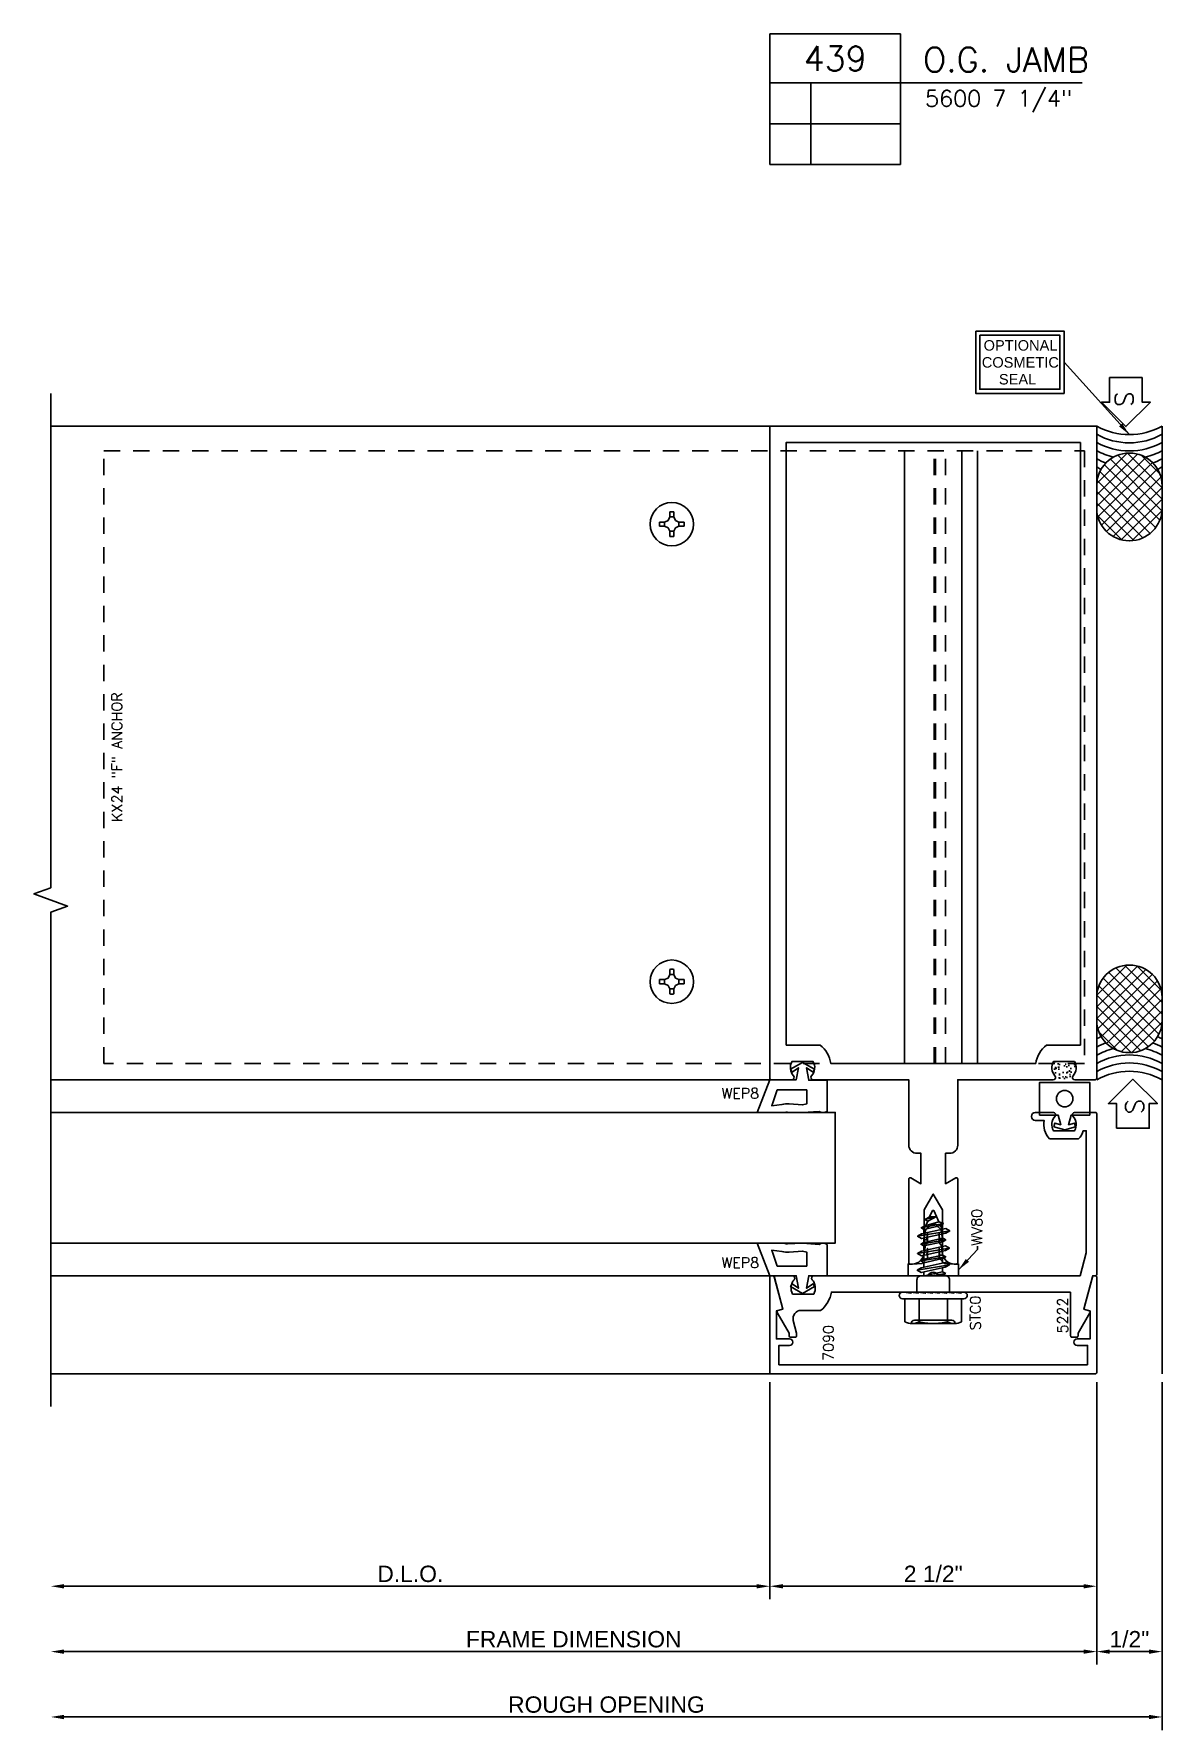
# Model space of a CAD drawing. Header units: inches. Extents: x -1 to 102, y -34 to 13.
# Drawn here: x 76.74 to 85.37, y 0.45 to 13.43 of the extents above; entities that cross this region are included whole.
import ezdxf
from ezdxf.enums import TextEntityAlignment as Align

# ---------------------------------------------------------------- set-up
doc = ezdxf.new("R2010")
doc.units = ezdxf.units.IN
doc.header["$LTSCALE"] = 0.5
doc.header["$MEASUREMENT"] = 0
doc.linetypes.add('HIDDEN', pattern=[0.375, 0.25, -0.125])
for name, color, linetype in [('EFCO_0', 7, 'Continuous'), ('EFCO_Die_Text', 6, 'Continuous'), ('EFCO_SD TEXT', 7, 'Continuous'), ('ZE-ANNO-LINE-HIDD', 2, 'HIDDEN'), ('ZE-ANNO-TEXT', 3, 'Continuous'), ('ZE-ANNO-TEXT-FSNR', 1, 'Continuous'), ('ZE-ANNO-TEXT-WSTP', 1, 'Continuous'), ('ZE-ANNO-TEXT-XTRU', 6, 'Continuous'), ('ZE-GLAZ-FSNR', 3, 'Continuous'), ('ZE-GLAZ-WSTP', 3, 'Continuous'), ('ZE-GLAZ-XTRU', 7, 'Continuous')]:
    doc.layers.add(name, color=color, linetype=linetype)
doc.styles.add('EFCO', font='arial.ttf')
doc.styles.add('ROMANS', font='romans.shx')
doc.styles.add('simplex', font='simplex.shx')
doc.dimstyles.new('STD1', dxfattribs={"dimtxt": 0.125, "dimasz": 0.1, "dimexe": 0.1, "dimexo": 0.0625, "dimgap": 0.03, "dimtad": 1, "dimdec": 5, "dimzin": 4, "dimdsep": 46, "dimlunit": 4, "dimtxsty": 'EFCO', "dimcen": 0.09, "dimclrd": 1, "dimclre": 1, "dimclrt": 3, "dimazin": 0, "dimtfac": 1, "dimtdec": 5, "dimtmove": 0, "dimatfit": 3, "dimfxl": 1, "dimfrac": 2, "dimtolj": 1, "dimtzin": 0, "dimarcsym": 0})

# ---------------------------------------------------------------- blocks, each defined once
blk = doc.blocks.new('7239')
at = {"layer": 'ZE-GLAZ-XTRU', "ltscale": 0.5}
for points in [[(1.063, -0.511), (1.063, -0.01), (0.332, -0.01, -0.652555), (0.319, 0.02, 0.329088), (0.33, 0.13), (0.17, 0.13, 0.329088), (0.181, 0.02, -0.652555), (0.168, -0.01), (0.01, -0.01, -0.414214), (0, 0), (0, 4.99), (2.5, 4.99), (2.5, 0, -0.414214), (2.49, -0.01), (2.332, -0.01, -0.652555), (2.319, 0.02, 0.329088), (2.33, 0.13), (2.17, 0.13, 0.329088), (2.181, 0.02, -0.652555), (2.168, -0.01), (1.437, -0.01), (1.437, -0.511, -0.414214), (1.375, -0.573), (1.344, -0.573), (1.344, -0.806), (1.422, -0.761, -0.57735), (1.437, -0.77), (1.437, -1.41, -0.414214), (1.427, -1.42), (1.413, -1.42, -0.414214), (1.32, -1.327), (1.32, -1.006), (1.25, -0.885), (1.18, -1.006), (1.18, -1.327, -0.414214), (1.087, -1.42), (1.073, -1.42, -0.414214), (1.063, -1.41), (1.063, -0.77, -0.57735), (1.078, -0.761), (1.156, -0.806), (1.156, -0.573), (1.125, -0.573, -0.414214)], [(2.375, 4.865), (2.375, 0.255), (2.116, 0.255, 0.192798), (2.034, 0.115), (0.466, 0.115, 0.192798), (0.384, 0.255), (0.125, 0.255), (0.125, 4.865)]]:
    blk.add_lwpolyline(points, format="xyb", close=True, dxfattribs=at)
at = {"layer": 'ZE-ANNO-TEXT-XTRU', "ltscale": 0.5, "style": 'EFCO', "flags": 8}
blk.add_attdef('DIENO', text='', height=0.08, rotation=90, dxfattribs=at).set_placement((1.254, -0.276), align=Align.MIDDLE_CENTER)
blk = doc.blocks.new('stk4hd')
at = {"layer": 'ZE-GLAZ-FSNR'}
for p, q in [((-0.094, 0.016), (-0.055, 0.016)), ((-0.028, 0.028), (-0.055, 0.016)), ((-0.055, 0.016), (-0.055, -0.016)), ((-0.016, 0.055), (-0.028, 0.028)), ((-0.016, 0.055), (-0.016, 0.094)), ((0.016, 0.055), (-0.016, 0.055)), ((0.016, 0.055), (0.016, 0.094)), ((0.028, 0.028), (0.016, 0.055)), ((0.055, 0.016), (0.028, 0.028)), ((0.055, -0.016), (0.055, 0.016)), ((0.055, 0.016), (0.094, 0.016)), ((-0.094, -0.016), (-0.055, -0.016)), ((-0.055, -0.016), (-0.028, -0.028)), ((-0.028, -0.028), (-0.016, -0.055)), ((-0.016, -0.094), (-0.016, -0.055)), ((-0.016, -0.055), (0.016, -0.055)), ((0.016, -0.055), (0.028, -0.028)), ((0.016, -0.094), (0.016, -0.055)), ((0.028, -0.028), (0.055, -0.016)), ((0.055, -0.016), (0.094, -0.016))]:
    blk.add_line(p, q, dxfattribs=at)
blk.add_circle((0, 0), 0.166, dxfattribs=at)
for start, end in [(170.3794, 189.6206), (80.3794, 99.6206), (350.3794, 9.6206), (260.3794, 279.6206)]:
    blk.add_arc((0, 0), 0.0951, start, end, dxfattribs=at)
at = {"layer": 'ZE-ANNO-TEXT-FSNR', "style": 'EFCO', "flags": 9}
blk.add_attdef('FSTN#', text='', height=0.08, dxfattribs=at).set_placement((0, 0.266), align=Align.MIDDLE_CENTER)
blk = doc.blocks.new('weq4')
at = {"layer": 'ZE-GLAZ-WSTP'}
blk.add_lwpolyline([(0.002, 0.082), (-0.02, 0), (0.002, -0.082), (0.031, -0.074), (0.019, -0.03), (0.093, -0.05), (0.093, -0.192), (0.343, -0.192), (0.343, 0.192), (0.093, 0.192), (0.093, 0.05), (0.019, 0.03), (0.031, 0.074)], close=True, dxfattribs=at)
blk.add_circle((0.218, 0), 0.063, dxfattribs=at)
at = {"layer": 'ZE-ANNO-TEXT-WSTP', "style": 'EFCO', "flags": 8}
blk.add_attdef('GSK#', text='', height=0.08, dxfattribs=at).set_placement((0.531, -0.042), align=Align.MIDDLE_CENTER)
blk = doc.blocks.new('weq4permassy')
at = {"layer": 'EFCO_0', "linetype": 'Continuous'}
h = blk.add_hatch(dxfattribs=at)
h.set_pattern_fill('AR-SAND', color=3, scale=0.03125, style=0)
h.set_pattern_definition([(37.5, (-2.249966, -1e-06), (-0.0019685, 0.0602132), [0, -0.0475, 0, -0.053125, 0, -0.05078125]), (7.5, (-2.249966, -1e-06), (0.0553055, 0.088192), [0, -0.025625, 0, -0.0428125, 0, -0.01640625]), (327.5, (-2.288403, -1e-06), (0.0973169, 0.0001768), [0, -0.015625, 0, -0.05625, 0, -0.0734375]), (317.5, (-2.2884, -1e-06), (0.0939415, 0.0274274), [0, -0.0078125, 0, -0.036875, 0, -0.0421875])])
h.paths.add_polyline_path([(0.14, -0.17, 0.329088), (0.03, -0.181, -0.630801), (0, -0.169), (0, -0.331, -0.630795), (0.03, -0.319, 0.329074), (0.14, -0.33)])
blk.add_blockref('weq4', (-0.363, -0.255))
blk = doc.blocks.new('7090MD')
at = {"layer": 'EFCO_0', "color": 5, "linetype": 'Continuous', "ltscale": 0.5}
blk.add_lwpolyline([(2.42, 0.07), (0.06, 0.07), (0.06, 0.217), (0.14, 0.217, 1), (0.14, 0.267), (0.04, 0.267), (0.04, 0.482), (0.08, 0.493, 0.414183), (0.087, 0.505), (0.023, 0.743, 0.339483), (0.013, 0.75), (0, 0.75, 0.414214), (-0.01, 0.74), (-0.01, 0.01, 0.414214), (0, 0), (2.48, 0, 0.414214), (2.49, 0.01), (2.49, 0.74, 0.414214), (2.48, 0.75), (2.467, 0.75, 0.339483), (2.457, 0.743), (2.393, 0.505, 0.414183), (2.4, 0.493), (2.44, 0.482), (2.44, 0.267), (2.34, 0.267, 1), (2.34, 0.217), (2.42, 0.217)], format="xyb", close=True, dxfattribs=at)
at = {"layer": 'EFCO_SD TEXT', "color": 1, "linetype": 'Continuous', "ltscale": 0.5, "style": 'simplex'}
blk.add_text('7090', height=0.08, rotation=90, dxfattribs=at).set_placement((0.478, 0.099))
blk = doc.blocks.new('STC0S')
at = {"layer": 'ZE-GLAZ-FSNR'}
for p, q in [((-0.168, 0.24), (-0.168, 0.24)), ((-0.162, 0.24), (0.162, 0.24)), ((0.168, 0.24), (0.168, 0.24)), ((-0.095, -0.143), (0.011, -0.125)), ((-0.071, -0.129), (-0.095, -0.143)), ((-0.071, -0.129), (-0.071, -0.125)), ((-0.053, -0.125), (-0.071, -0.129)), ((0.07, -0.125), (-0.071, -0.156)), ((0.072, -0.155), (0.072, -0.125)), ((-0.071, -0.156), (-0.095, -0.143)), ((-0.071, -0.186), (-0.071, -0.156)), ((-0.071, -0.256), (-0.071, -0.222)), ((0.072, -0.224), (0.072, -0.19)), ((0.072, -0.283), (0.072, -0.252)), ((-0.071, -0.315), (-0.071, -0.283)), ((-0.071, -0.383), (-0.071, -0.35)), ((0.072, -0.351), (0.072, -0.318)), ((0.072, -0.413), (0.072, -0.379)), ((-0.071, -0.445), (-0.071, -0.41)), ((-0.055, -0.511), (-0.069, -0.48)), ((0.042, -0.543), (0.057, -0.51)), ((0.07, -0.48), (0.072, -0.474)), ((0.072, -0.474), (0.072, -0.448))]:
    blk.add_line(p, q, dxfattribs=at)
for points in [[(-0.108, 0.227), (-0.108, 0.05), (-0.217, 0.05), (-0.217, 0.227, -0.23094), (-0.108, 0.227, -0.057544), (0, 0.24)], [(-0.168, 0.24, 0.414214), (-0.143, 0.215), (0.108, 0.215)], [(0, 0.24, -0.057544), (0.108, 0.227, -0.23094), (0.217, 0.227), (0.217, 0.05), (0.108, 0.05), (0.108, 0.227)], [(0.108, 0.215), (0.143, 0.215, 0.414214), (0.168, 0.24, 0.414214)]]:
    blk.add_lwpolyline(points, format="xyb", dxfattribs=at)
at = {"layer": 'ZE-GLAZ-FSNR', "flags": 128}
blk.add_lwpolyline([(-0.048, 0.009), (-0.048, 0), (-0.102, 0.009), (-0.102, 0), (-0.157, 0.009), (-0.157, 0), (-0.211, 0.009), (-0.211, 0), (-0.235, 0, -0.414214), (-0.26, 0.025), (-0.26, 0.025, -0.414214), (-0.235, 0.05), (0.235, 0.05, -0.414214), (0.26, 0.025), (0.26, 0.025, -0.414214), (0.235, 0), (0.225, 0), (0.171, 0.009), (0.171, 0), (0.116, 0.009), (0.116, 0), (0.061, 0.009), (0.061, 0), (0.007, 0.009), (0.007, 0)], format="xyb", close=True, dxfattribs=at)
for points in [[(0.125, 0.007), (0.125, -0.094, -0.414214), (0.094, -0.125), (-0.094, -0.125, -0.414214), (-0.125, -0.094), (-0.125, 0.004)], [(-0.043, -0.538), (-0.008, -0.62, 0.665055), (0.009, -0.619), (0.028, -0.575)]]:
    blk.add_lwpolyline(points, format="xyb", dxfattribs=at)
for points in [[(0.123, -0.168), (0.092, -0.185), (-0.092, -0.226), (-0.123, -0.209), (0.123, -0.168), (0.092, -0.15), (-0.092, -0.191), (-0.123, -0.209)], [(0.096, -0.239), (0.072, -0.253), (-0.071, -0.284), (-0.095, -0.271), (0.096, -0.239), (0.072, -0.225), (-0.071, -0.257), (-0.095, -0.271)], [(0.121, -0.296), (0.091, -0.314), (-0.094, -0.355), (-0.124, -0.337), (0.121, -0.296), (0.091, -0.279), (-0.094, -0.319), (-0.124, -0.337)], [(0.094, -0.367), (0.071, -0.381), (-0.073, -0.413), (-0.096, -0.399), (0.094, -0.367), (0.071, -0.354), (-0.073, -0.385), (-0.096, -0.399)], [(0.12, -0.427), (0.089, -0.445), (-0.096, -0.486), (-0.126, -0.468), (0.12, -0.427), (0.089, -0.41), (-0.096, -0.451), (-0.126, -0.468)], [(0.092, -0.493), (0.069, -0.479), (-0.054, -0.511), (-0.078, -0.524), (0.092, -0.493), (0.055, -0.51), (-0.042, -0.539), (-0.078, -0.524)], [(0.065, -0.556), (0.041, -0.543), (-0.025, -0.578), (0.065, -0.556), (0.027, -0.576), (-0.025, -0.578)]]:
    blk.add_lwpolyline(points, dxfattribs=at)
at = {"layer": 'ZE-ANNO-TEXT-FSNR', "style": 'EFCO', "flags": 8}
blk.add_attdef('FSTN#', text='', height=0.08, dxfattribs=at).set_placement((0, 0.34), align=Align.MIDDLE_CENTER)
blk = doc.blocks.new('WV80MD')
at = {"layer": 'EFCO_0', "color": 3}
blk.add_lwpolyline([(-0.09, -0.38), (0, -0.38), (0, -0.354), (0, -0.346), (0.005, -0.271), (0.044, -0.232), (0.121, -0.232), (0.068, -0.235), (0.07, -0.257), (0.132, -0.25, 0.161357), (0.153, -0.24, -0.191866), (0.174, -0.232), (0.237, -0.232), (0.184, -0.235), (0.186, -0.257), (0.248, -0.25, 0.169459), (0.266, -0.241), (0.295, -0.212, 0.414214), (0.295, -0.162), (0.266, -0.133, 0.169459), (0.248, -0.124), (0.186, -0.117), (0.184, -0.139), (0.237, -0.142), (0.174, -0.142, -0.191866), (0.153, -0.134, 0.161357), (0.132, -0.124), (0.07, -0.117), (0.068, -0.139), (0.121, -0.142), (0.044, -0.142), (0.005, -0.103), (0, -0.028), (0, -0.02), (0, 0.006), (-0.09, 0.006), (-0.09, -0.02), (-0.09, -0.028), (-0.09, -0.147, -0.713871), (-0.09, -0.227), (-0.09, -0.346), (-0.09, -0.354)], format="xyb", close=True, dxfattribs=at)
blk = doc.blocks.new('5222MD')
at = {"layer": 'EFCO_0', "color": 5, "linetype": 'Continuous', "ltscale": 0.5}
blk.add_lwpolyline([(2.2, 0.131), (0.37, 0.131, -0.192798), (0.288, -0.009), (0.139, -0.009, 0.493145), (0.079, -0.087), (0.104, -0.183), (0.104, -0.203, -0.414214), (0.094, -0.213), (0.057, -0.213, -0.414214), (0.047, -0.203), (0.047, -0.183), (-0.044, -0.025, -0.493145), (-0.038, -0.01), (0, 0), (-0.065, 0.243, -0.493145), (-0.056, 0.256), (0.073, 0.256, -0.652555), (0.086, 0.226, 0.329088), (0.074, 0.116), (0.235, 0.116, 0.329088), (0.223, 0.226, -0.652555), (0.236, 0.256), (2.272, 0.256), (2.32, 0.433), (2.32, 1.366), (2.297, 1.366, -0.118512), (2.26, 1.304), (2.039, 1.304, -0.250363), (1.998, 1.444), (1.931, 1.444, -1), (1.931, 1.506), (2.068, 1.506, -0.652555), (2.081, 1.476, 0.329088), (2.069, 1.366), (2.23, 1.366, 0.329088), (2.218, 1.476, -0.652555), (2.231, 1.506), (2.39, 1.506, -0.414214), (2.4, 1.496), (2.4, 0.266, -0.414214), (2.39, 0.256), (2.37, 0.256), (2.301, 0), (2.342, -0.011, -0.493145), (2.348, -0.026), (2.257, -0.183), (2.257, -0.203, -0.414214), (2.247, -0.213), (2.21, -0.213, -0.414214), (2.2, -0.203)], format="xyb", close=True, dxfattribs=at)
at = {"layer": 'EFCO_SD TEXT', "color": 1, "linetype": 'Continuous', "ltscale": 0.5, "style": 'simplex'}
blk.add_text('5222', height=0.08, rotation=90, dxfattribs=at).set_placement((2.18, -0.185))
blk = doc.blocks.new('*X136')
at = {"color": 0}
for p, q in [((7.294, 7.736), (7.558, 8)), ((7.309, 7.662), (7.646, 8)), ((7.31, 7.84), (7.453, 7.984)), ((7.339, 7.605), (7.734, 7.999)), ((7.782, 7.509), (7.365, 7.926)), ((7.382, 7.558), (7.806, 7.983)), ((7.844, 7.536), (7.415, 7.965)), ((7.435, 7.524), (7.863, 7.951)), ((7.893, 7.575), (7.477, 7.991)), ((7.931, 7.625), (7.556, 8)), ((7.956, 7.688), (7.645, 8)), ((7.963, 7.77), (7.734, 7.999)), ((7.614, 7.5), (7.301, 7.813)), ((7.703, 7.5), (7.327, 7.876)), ((7.503, 7.503), (7.908, 7.908)), ((7.588, 7.5), (7.942, 7.854)), ((7.525, 7.501), (7.294, 7.732)), ((7.677, 7.5), (7.962, 7.785)), ((7.772, 7.506), (7.957, 7.692))]:
    blk.add_line(p, q, dxfattribs=at)
blk = doc.blocks.new('500BR')
at = {"layer": 'EFCO_0', "color": 3}
blk.add_lwpolyline([(0.207, -0.252), (0.207, -0.248, -0.414214), (0.455, 0), (0.629, 0, -0.414214), (0.877, -0.248), (0.877, -0.252, -0.414214), (0.629, -0.5), (0.455, -0.5, -0.414214)], format="xyb", close=True, dxfattribs=at)
at = {"layer": 'EFCO_0', "color": 5}
blk.add_lwpolyline([(-0.371, -0.152), (-0.183, -0.152), (-0.183, -0.089), (0.004, -0.277), (-0.183, -0.464), (-0.183, -0.402), (-0.371, -0.402)], close=True, dxfattribs=at)
at = {"layer": 'EFCO_0', "color": 3, "linetype": 'Continuous'}
for centre, start, end in [((-0.445, -0.25), 330.6454, 29.3546), ((-0.382, -0.25), 330.6454, 29.3546), ((-0.32, -0.25), 330.6454, 29.3546), ((-0.257, -0.25), 13.8889, 29.3546), ((-0.195, -0.25), 20.708, 29.3546), ((-0.132, -0.25), 25.0834, 29.3546), ((-0.257, -0.25), 330.6454, 346.1111), ((-0.195, -0.25), 330.6454, 339.292), ((-0.132, -0.25), 330.6454, 334.9166)]:
    blk.add_arc(centre, 0.51, start, end, dxfattribs=at)
at = {"layer": 'EFCO_0', "color": 1}
blk.add_blockref('*X136', (-7.087, -8), dxfattribs=at)
at = {"layer": 'EFCO_0', "color": 3, "style": 'simplex'}
blk.add_text('S', height=0.14, dxfattribs=at).set_placement((-0.206, -0.29), align=Align.MIDDLE)
blk = doc.blocks.new('5625cd725rj')
at = {"layer": 'EFCO_0', "color": 3, "linetype": 'Continuous'}
blk.add_line((0.5, -2.25), (0.5, 5), dxfattribs=at)
at = {"layer": 'EFCO_0', "linetype": 'Continuous'}
for p, rotation in [((0.5, 5), 270), ((0, 0), 90)]:
    blk.add_blockref('500BR', p, dxfattribs=dict(at, rotation=rotation))
blk = doc.blocks.new('*D319')
at = {"layer": 'Defpoints', "color": 0, "linetype": 'Continuous', "transparency": 16777216}
for p in [(82.373, 3.176), (76.873, 2.926), (76.873, 1.551)]:
    blk.add_point(p, dxfattribs=at)
at = {"layer": 'EFCO_0', "color": 1, "linetype": 'Continuous', "lineweight": -2, "transparency": 16777216}
for p, q in [((82.373, 3.113), (82.373, 1.451)), ((82.273, 1.551), (76.973, 1.551))]:
    blk.add_line(p, q, dxfattribs=at)
at = {"layer": 'EFCO_0', "color": 1, "linetype": 'Continuous', "transparency": 16777216}
for points in [[(76.973, 1.567), (76.973, 1.534), (76.873, 1.551)], [(82.273, 1.567), (82.273, 1.534), (82.373, 1.551)]]:
    blk.add_solid(points, dxfattribs=at)
at = {"layer": 'EFCO_0', "color": 3, "linetype": 'Continuous', "transparency": 16777216, "insert": (79.623, 1.645), "char_height": 0.125, "attachment_point": 5, "style": 'EFCO'}
blk.add_mtext('\\A1;D.L.O.', dxfattribs=at)
blk = doc.blocks.new('*D320')
at = {"layer": 'Defpoints', "color": 0, "linetype": 'Continuous', "transparency": 16777216}
for p in [(84.873, 3.176), (76.873, 2.926), (76.873, 1.051)]:
    blk.add_point(p, dxfattribs=at)
at = {"layer": 'EFCO_0', "color": 1, "linetype": 'Continuous', "lineweight": -2, "transparency": 16777216}
for p, q in [((84.873, 3.113), (84.873, 0.951)), ((84.773, 1.051), (76.973, 1.051))]:
    blk.add_line(p, q, dxfattribs=at)
at = {"layer": 'EFCO_0', "color": 1, "linetype": 'Continuous', "transparency": 16777216}
for points in [[(76.973, 1.067), (76.973, 1.034), (76.873, 1.051)], [(84.773, 1.067), (84.773, 1.034), (84.873, 1.051)]]:
    blk.add_solid(points, dxfattribs=at)
at = {"layer": 'EFCO_0', "color": 3, "linetype": 'Continuous', "transparency": 16777216, "insert": (80.873, 1.145), "char_height": 0.125, "attachment_point": 5, "style": 'EFCO'}
blk.add_mtext('\\A1;FRAME DIMENSION', dxfattribs=at)
blk = doc.blocks.new('*D321')
at = {"layer": 'Defpoints', "color": 0, "linetype": 'Continuous', "transparency": 16777216}
for p in [(85.373, 3.176), (76.873, 2.926), (85.373, 0.551)]:
    blk.add_point(p, dxfattribs=at)
at = {"layer": 'EFCO_0', "color": 1, "linetype": 'Continuous', "lineweight": -2, "transparency": 16777216}
for p, q in [((85.373, 3.113), (85.373, 0.451)), ((76.973, 0.551), (85.273, 0.551))]:
    blk.add_line(p, q, dxfattribs=at)
at = {"layer": 'EFCO_0', "color": 1, "linetype": 'Continuous', "transparency": 16777216}
for points in [[(76.973, 0.567), (76.973, 0.534), (76.873, 0.551)], [(85.273, 0.567), (85.273, 0.534), (85.373, 0.551)]]:
    blk.add_solid(points, dxfattribs=at)
at = {"layer": 'EFCO_0', "color": 3, "linetype": 'Continuous', "transparency": 16777216, "insert": (81.123, 0.645), "char_height": 0.125, "attachment_point": 5, "style": 'EFCO'}
blk.add_mtext('\\A1;ROUGH OPENING', dxfattribs=at)
blk = doc.blocks.new('SYM')
at = {"layer": 'EFCO_0', "color": 5, "linetype": 'Continuous'}
for p, q in [((0, 0), (0, -1)), ((1, 0), (0, 0)), ((1, -1), (1, 0)), ((0, -0.375), (2.388, -0.375)), ((0.313, -1), (0.313, -0.375)), ((0, -0.688), (1, -0.688)), ((0, -1), (1, -1))]:
    blk.add_line(p, q, dxfattribs=at)
at = {"layer": 'EFCO_0', "color": 3, "style": 'simplex'}
for tag, height, p in [('DETAIL', 0.188, (0.5, -0.188)), ('REF', 0.125, (0.159, -0.531)), ('REF', 0.125, (0.659, -0.531)), ('REF', 0.125, (0.159, -0.836)), ('REF', 0.125, (0.659, -0.836))]:
    blk.add_attdef(tag, text='', height=height, dxfattribs=at).set_placement(p, align=Align.MIDDLE_CENTER)
for p, height in [((1.172, -0.291), 0.188), ((1.188, -0.556), 0.125)]:
    blk.add_attdef('DES.', p, '', height=height, dxfattribs=at)
blk = doc.blocks.new('*D322')
at = {"layer": 'Defpoints', "color": 0, "linetype": 'Continuous', "transparency": 16777216}
for p in [(82.373, 3.176), (84.873, 3.176), (84.873, 1.551)]:
    blk.add_point(p, dxfattribs=at)
at = {"layer": 'EFCO_0', "color": 1, "linetype": 'Continuous', "lineweight": -2, "transparency": 16777216}
for p, q in [((82.373, 3.113), (82.373, 1.451)), ((84.873, 3.113), (84.873, 1.451)), ((82.473, 1.551), (84.773, 1.551))]:
    blk.add_line(p, q, dxfattribs=at)
at = {"layer": 'EFCO_0', "color": 1, "linetype": 'Continuous', "transparency": 16777216}
for points in [[(82.473, 1.567), (82.473, 1.534), (82.373, 1.551)], [(84.773, 1.567), (84.773, 1.534), (84.873, 1.551)]]:
    blk.add_solid(points, dxfattribs=at)
at = {"layer": 'EFCO_0', "color": 3, "linetype": 'Continuous', "transparency": 16777216, "insert": (83.623, 1.645), "char_height": 0.125, "attachment_point": 5, "style": 'EFCO'}
blk.add_mtext('\\A1;2 1/2"', dxfattribs=at)
blk = doc.blocks.new('*D323')
at = {"layer": 'Defpoints', "color": 0, "linetype": 'Continuous', "transparency": 16777216}
for p in [(84.873, 3.176), (85.373, 3.176), (85.373, 1.051)]:
    blk.add_point(p, dxfattribs=at)
at = {"layer": 'EFCO_0', "color": 1, "linetype": 'Continuous', "lineweight": -2, "transparency": 16777216}
for p, q in [((84.873, 3.113), (84.873, 0.951)), ((85.373, 3.113), (85.373, 0.951)), ((84.973, 1.051), (85.273, 1.051))]:
    blk.add_line(p, q, dxfattribs=at)
at = {"layer": 'EFCO_0', "color": 1, "linetype": 'Continuous', "transparency": 16777216}
for points in [[(84.973, 1.067), (84.973, 1.034), (84.873, 1.051)], [(85.273, 1.067), (85.273, 1.034), (85.373, 1.051)]]:
    blk.add_solid(points, dxfattribs=at)
at = {"layer": 'EFCO_0', "color": 3, "linetype": 'Continuous', "transparency": 16777216, "insert": (85.123, 1.145), "char_height": 0.125, "attachment_point": 5, "style": 'EFCO'}
blk.add_mtext('\\A1;1/2"', dxfattribs=at)
blk = doc.blocks.new('kx24')
at = {"layer": 'ZE-ANNO-LINE-HIDD'}
for p, q in [((1.063, 0), (1.063, 4.687)), ((1.14, 0), (1.14, 4.687)), ((1.149, 0), (1.149, 4.687))]:
    blk.add_line(p, q, dxfattribs=at)
blk.add_lwpolyline([(0, 4.687), (0, 0), (7.5, 0), (7.5, 4.687)], close=True, dxfattribs=at)
at = {"layer": 'ZE-GLAZ-XTRU'}
for p, q in [((0.818, 0), (0.818, 4.687)), ((0.938, 0), (0.938, 4.687)), ((1.375, 0), (1.375, 4.687))]:
    blk.add_line(p, q, dxfattribs=at)
at = {"layer": 'ZE-ANNO-TEXT-XTRU', "ltscale": 0.5, "style": 'EFCO', "flags": 12}
blk.add_attdef('DIENO', text='', height=0.08, rotation=90, dxfattribs=at).set_placement((7.4, 2.344), align=Align.MIDDLE_CENTER)
blk = doc.blocks.new('wep8mdmr1')
at = {"layer": 'EFCO_0', "color": 3, "linetype": 'Continuous'}
for points in [[(0.438, 0), (0.298, 0), (0.281, 0.095), (0.331, 0.062), (0.342, 0.083), (0.25, 0.135), (0.158, 0.083), (0.171, 0.062), (0.219, 0.095), (0.202, 0.003), (0, 0.003), (-0.096, -0.246), (0.117, -0.247, -0.152568), (0.135, -0.245), (0.251, -0.246), (0.376, -0.239, 0.241935), (0.438, -0.239)], [(0.149, -0.182), (0.25, -0.189), (0.282, -0.181), (0.282, -0.074), (0.056, -0.074), (0.014, -0.196), (0.092, -0.187, -0.152568)]]:
    blk.add_lwpolyline(points, format="xyb", close=True, dxfattribs=at)
at = {"layer": 'EFCO_SD TEXT', "color": 1, "linetype": 'Continuous', "style": 'simplex'}
blk.add_text('WEP8', height=0.08, dxfattribs=at).set_placement((-0.37, -0.141))
blk = doc.blocks.new('wep8md1mr')
at = {"layer": 'EFCO_0', "color": 3, "linetype": 'Continuous'}
for points in [[(0.438, 0), (0.298, 0), (0.281, -0.095), (0.331, -0.062), (0.342, -0.083), (0.25, -0.135), (0.158, -0.083), (0.171, -0.062), (0.219, -0.095), (0.202, 0), (0, 0), (-0.096, 0.25), (0.117, 0.247, 0.152568), (0.135, 0.245), (0.251, 0.25), (0.376, 0.239, -0.354839), (0.438, 0.239)], [(0.149, 0.182), (0.25, 0.189), (0.282, 0.181), (0.282, 0.074), (0.056, 0.074), (0.014, 0.196), (0.092, 0.187, 0.152568)]]:
    blk.add_lwpolyline(points, format="xyb", close=True, dxfattribs=at)
at = {"layer": 'EFCO_SD TEXT', "color": 1, "linetype": 'Continuous', "style": 'simplex'}
blk.add_text('WEP8', height=0.08, dxfattribs=at).set_placement((-0.37, 0.061))
blk = doc.blocks.new('optionalsealnoterj')
at = {"layer": 'ZE-ANNO-TEXT'}
for points in [[(-1.175, 0.792), (-0.5, 0.792), (-0.5, 0.315), (-1.175, 0.315)], [(-1.144, 0.76), (-0.531, 0.76), (-0.531, 0.347), (-1.144, 0.347)]]:
    blk.add_lwpolyline(points, close=True, dxfattribs=at)
at = {"layer": 'ZE-ANNO-TEXT', "style": 'EFCO'}
for s, p in [('OPTIONAL', (-1.115, 0.643)), ('SEAL', (-0.998, 0.384))]:
    blk.add_text(s, height=0.08, dxfattribs=at).set_placement(p)
blk.add_text('COSMETIC', height=0.08, dxfattribs=at).set_placement((-0.834, 0.513), align=Align.CENTER)
at = {"layer": 'ZE-ANNO-TEXT'}
blk.add_leader([(0, 0), (-0.5, 0.554)], dimstyle='STD1', override={"dimgap": 0.03, "dimtad": 0}, dxfattribs=at)

msp = doc.modelspace()

# ---------------------------------------------------------------- linework, layer by layer
at = {"color": 3}
for p, q in [((82.373005, 5.425599), (76.873005, 5.425599)), ((82.373005, 3.925599), (76.873005, 3.925599))]:
    msp.add_line(p, q, dxfattribs=at)
msp.add_lwpolyline([(76.873005, 5.175599), (82.873005, 5.175599), (82.873005, 4.175599), (76.873005, 4.175599)], dxfattribs=at)
at = {"layer": 'EFCO_0', "color": 3, "linetype": 'Continuous'}
for p, q in [((82.373005, 10.425599), (76.873005, 10.425599)), ((82.383006, 3.175634), (76.873005, 3.175634))]:
    msp.add_line(p, q, dxfattribs=at)
at = {"layer": 'EFCO_0', "color": 1, "linetype": 'Continuous'}
msp.add_lwpolyline([(76.873005, 2.925634), (76.873005, 6.706867), (77.001793, 6.753742), (76.744217, 6.847492), (76.873005, 6.894367), (76.873005, 10.675599)], dxfattribs=at)

# ---------------------------------------------------------------- block references
for name, p in [('stk4hd', (81.623005, 9.675599)), ('stk4hd', (81.623005, 6.175599)), ('wep8mdmr1', (82.373005, 5.422099)), ('wep8md1mr', (82.373005, 3.925599))]:
    msp.add_blockref(name, p)
at = {"color": 3, "linetype": 'Continuous', "rotation": 180}
msp.add_blockref('STC0S', (83.623005, 3.800634), dxfattribs=at)
at = {"rotation": 90}
msp.add_blockref('WV80MD', (83.436005, 4.0156), dxfattribs=at)
at = {"layer": 'EFCO_0'}
ref = msp.add_blockref('SYM', (82.373005, 13.4256), dxfattribs=at)
ref.add_attrib('DETAIL', '439', dxfattribs={"color": 3, "height": 0.1875, "style": 'simplex'}).set_placement((82.873005, 13.2381), align=Align.MIDDLE_CENTER)
ref.add_attrib('DES.', 'O.G. JAMB', (83.544898, 13.134549), dxfattribs={"color": 3, "height": 0.1875, "style": 'simplex'})
ref.add_attrib('DES.', '5600 7 1/4"', (83.560724, 12.869772), dxfattribs={"color": 3, "height": 0.125, "style": 'simplex'})
at = {"layer": 'EFCO_0', "linetype": 'Continuous'}
for name, p in [('optionalsealnoterj', (85.123005, 10.360119)), ('5625cd725rj', (84.873005, 5.425599)), ('7239', (82.373006, 5.435599)), ('5222MD', (82.473365, 3.669634)), ('7090MD', (82.383006, 3.175634))]:
    msp.add_blockref(name, p, dxfattribs=at)
ref = msp.add_blockref('kx24', (84.779006, 5.550599), dxfattribs=dict(at, xscale=-1))
ref.add_attrib('DIENO', 'KX24 "F" ANCHOR', dxfattribs={"layer": 'EFCO_Die_Text', "ltscale": 0.5, "height": 0.08, "rotation": 90, "style": 'ROMANS'}).set_placement((77.379006, 7.894099), align=Align.MIDDLE_CENTER)
at = {"layer": 'EFCO_0', "linetype": 'Continuous', "rotation": 90}
msp.add_blockref('weq4permassy', (84.373005, 5.425599), dxfattribs=at)

# ---------------------------------------------------------------- texts
at = {"layer": 'EFCO_SD TEXT', "color": 1, "style": 'simplex'}
for s, p in [('WV80', (83.996153, 4.156264)), ('STC0', (83.985116, 3.509492))]:
    msp.add_text(s, height=0.08, rotation=90, dxfattribs=at).set_placement(p)

# ---------------------------------------------------------------- dimensions: what is measured, and where the dimension line sits
at = {"layer": 'EFCO_0', "linetype": 'Continuous'}
for base, p1, p2, text, override, picture, middle in [((76.873005, 1.550634), (82.373006, 3.175634), (76.873005, 2.925634), 'D.L.O.', {"dimse2": 1}, '*D319', (79.623005, 1.645308)), ((76.873005, 1.050634), (84.873006, 3.175634), (76.873005, 2.925634), 'FRAME DIMENSION', {"dimse2": 1}, '*D320', (80.873005, 1.145308)), ((85.373006, 0.550634), (76.873005, 2.925634), (85.373006, 3.175634), 'ROUGH OPENING', {"dimse1": 1, "dimse2": 0}, '*D321', (81.123005, 0.645308))]:
    dim = msp.add_linear_dim(base=base, p1=p1, p2=p2, angle=180, text=text, dimstyle='STD1', override=override, dxfattribs=at)
    dim.commit()
    dim.dimension.update_dxf_attribs({"geometry": picture, "text_midpoint": middle})
for base, p1, p2, picture, middle in [((84.873006, 1.550634), (82.373006, 3.175634), (84.873006, 3.175634), '*D322', (83.623006, 1.645265)), ((85.373006, 1.050634), (84.873006, 3.175634), (85.373006, 3.175634), '*D323', (85.123006, 1.145265))]:
    dim = msp.add_linear_dim(base=base, p1=p1, p2=p2, angle=180, dimstyle='STD1', dxfattribs=at)
    dim.commit()
    dim.dimension.update_dxf_attribs({"geometry": picture, "text_midpoint": middle})

# ---------------------------------------------------------------- leaders
msp.add_leader([(83.815505, 3.970617), (83.962346, 4.127632), (83.962346, 4.153171)], dimstyle='STD1', override={"dimgap": 0.03, "dimtad": 0}, dxfattribs=at)

doc.saveas('drawing.dxf')
